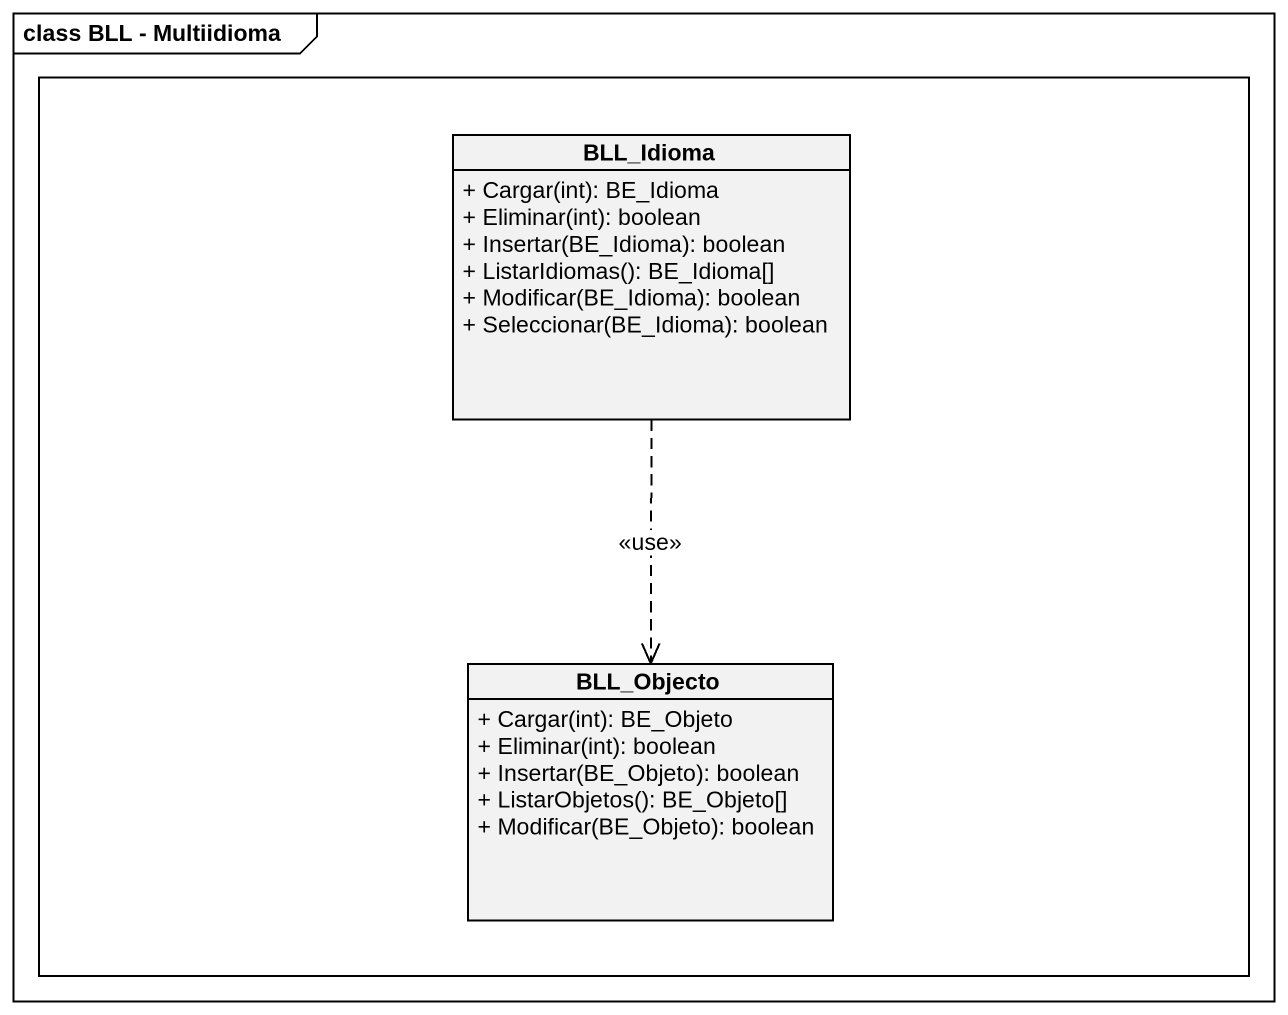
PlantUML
@startuml
mainframe class BLL - Multiidioma
hide circle
hide empty members
skinparam classAttributeIconSize 0
rectangle " " as rectangle1 {
  class BLL_Idioma {
    + Cargar(int): BE_Idioma
    + Eliminar(int): boolean
    + Insertar(BE_Idioma): boolean
    + ListarIdiomas(): BE_Idioma[]
    + Modificar(BE_Idioma): boolean
    + Seleccionar(BE_Idioma): boolean
  }
  class BLL_Objecto {
    + Cargar(int): BE_Objeto
    + Eliminar(int): boolean
    + Insertar(BE_Objeto): boolean
    + ListarObjetos(): BE_Objeto[]
    + Modificar(BE_Objeto): boolean
  }
}
BLL_Idioma ..> BLL_Objecto : <<use>>
@enduml
